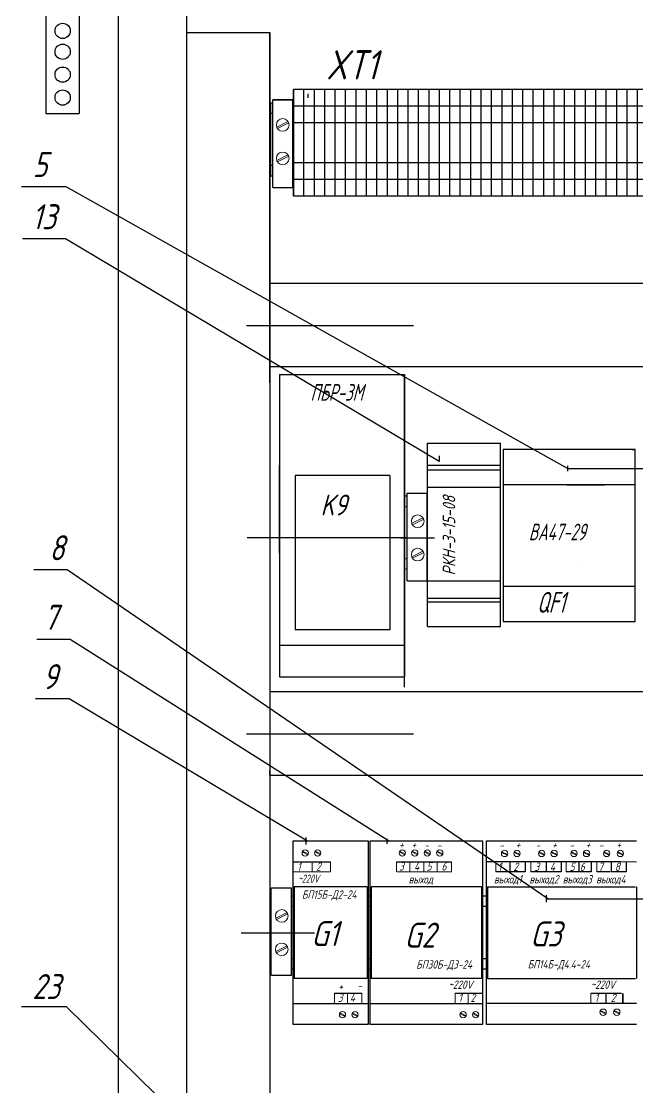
# Model space of a CAD drawing. Header units: millimetres. Extents: x 935 to 2239, y 268 to 862.
# Drawn here: x 1077.4 to 1151.3, y 669.9 to 797.8 of the extents above; entities that cross this region are included whole.
import ezdxf

# ---------------------------------------------------------------- set-up
doc = ezdxf.new("R2010")
doc.units = ezdxf.units.MM
doc.layers.add('ссылки', color=7, linetype='Continuous')
doc.styles.add('GOST тип А', font='GOST_A.TTF', dxfattribs={"oblique": 15})
doc.styles.get("Standard").update_dxf_attribs({"font": 'GOST_A.TTF', "width": 0.8, "oblique": 15, "height": 3})
doc.styles.add('ЕСКД', font='GOST_A.TTF', dxfattribs={"oblique": 15, "height": 2.5})

msp = doc.modelspace()

# ---------------------------------------------------------------- linework, layer by layer
at = {"color": 7, "lineweight": 30}
for p, q in [((1089.0851, 567.8457), (1089.0851, 817.8457)), ((1097.2101, 808.0957), (1097.2101, 577.5957)), ((1097.2101, 796.4888), (1107.2101, 796.4888)), ((1107.2101, 796.4888), (1107.2101, 599.3399)), ((1110.0575, 776.9106), (1110.0575, 789.6606)), ((1110.0575, 789.6606), (1110.0575, 776.9106)), ((1110.0575, 776.9106), (1110.0575, 789.6606)), ((1110.0575, 776.9106), (1110.0575, 789.6606)), ((1153.8075, 789.6606), (1110.0575, 789.6606)), ((1110.0575, 789.6606), (1110.0575, 776.9106)), ((1110.0575, 776.9106), (1110.0575, 789.6606)), ((1110.0575, 776.9106), (1110.0575, 789.6606)), ((1110.0575, 776.9106), (1110.0575, 789.6606)), ((1111.3075, 776.9106), (1111.3075, 789.6606)), ((1111.3075, 776.9106), (1111.3075, 789.6606)), ((1112.5575, 776.9106), (1112.5575, 789.6606)), ((1112.5575, 776.9106), (1112.5575, 789.6606)), ((1113.8075, 776.9106), (1113.8075, 789.6606)), ((1113.8075, 776.9106), (1113.8075, 789.6606)), ((1115.0575, 776.9106), (1115.0575, 789.6606)), ((1115.0575, 776.9106), (1115.0575, 789.6606)), ((1116.3075, 776.9106), (1116.3075, 789.6606)), ((1116.3075, 776.9106), (1116.3075, 789.6606)), ((1117.5575, 776.9106), (1117.5575, 789.6606)), ((1117.5575, 776.9106), (1117.5575, 789.6606)), ((1118.8075, 776.9106), (1118.8075, 789.6606)), ((1118.8075, 776.9106), (1118.8075, 789.6606)), ((1120.0575, 776.9106), (1120.0575, 789.6606)), ((1120.0575, 776.9106), (1120.0575, 789.6606)), ((1121.3075, 776.9106), (1121.3075, 789.6606)), ((1121.3075, 776.9106), (1121.3075, 789.6606)), ((1122.5575, 776.9106), (1122.5575, 789.6606)), ((1123.8075, 776.9106), (1123.8075, 789.6606)), ((1123.8075, 776.9106), (1123.8075, 789.6606)), ((1123.8075, 776.9106), (1123.8075, 789.6606)), ((1125.0575, 776.9106), (1125.0575, 789.6606)), ((1125.0575, 776.9106), (1125.0575, 789.6606)), ((1126.3075, 776.9106), (1126.3075, 789.6606)), ((1127.5575, 776.9106), (1127.5575, 789.6606)), ((1127.5575, 776.9106), (1127.5575, 789.6606)), ((1127.5575, 776.9106), (1127.5575, 789.6606)), ((1128.8075, 776.9106), (1128.8075, 789.6606)), ((1128.8075, 776.9106), (1128.8075, 789.6606)), ((1130.0575, 776.9106), (1130.0575, 789.6606)), ((1130.0575, 776.9106), (1130.0575, 789.6606)), ((1131.3075, 776.9106), (1131.3075, 789.6606)), ((1131.3075, 776.9106), (1131.3075, 789.6606)), ((1132.5575, 776.9106), (1132.5575, 789.6606)), ((1133.8075, 776.9106), (1133.8075, 789.6606)), ((1133.8075, 776.9106), (1133.8075, 789.6606)), ((1133.8075, 776.9106), (1133.8075, 789.6606)), ((1135.0575, 776.9106), (1135.0575, 789.6606)), ((1135.0575, 776.9106), (1135.0575, 789.6606)), ((1136.3075, 776.9106), (1136.3075, 789.6606)), ((1137.5575, 776.9106), (1137.5575, 789.6606)), ((1137.5575, 776.9106), (1137.5575, 789.6606)), ((1137.5575, 776.9106), (1137.5575, 789.6606)), ((1138.8075, 776.9106), (1138.8075, 789.6606)), ((1138.8075, 776.9106), (1138.8075, 789.6606)), ((1140.0575, 776.9106), (1140.0575, 789.6606)), ((1140.0575, 776.9106), (1140.0575, 789.6606)), ((1141.3075, 776.9106), (1141.3075, 789.6606)), ((1141.3075, 776.9106), (1141.3075, 789.6606)), ((1142.5575, 776.9106), (1142.5575, 789.6606)), ((1143.8075, 776.9106), (1143.8075, 789.6606)), ((1143.8075, 776.9106), (1143.8075, 789.6606)), ((1143.8075, 776.9106), (1143.8075, 789.6606)), ((1145.0575, 776.9106), (1145.0575, 789.6606)), ((1145.0575, 776.9106), (1145.0575, 789.6606)), ((1146.3075, 776.9106), (1146.3075, 789.6606)), ((1147.5575, 776.9106), (1147.5575, 789.6606)), ((1147.5575, 776.9106), (1147.5575, 789.6606)), ((1148.8075, 776.9106), (1148.8075, 789.6606)), ((1148.8075, 776.9106), (1148.8075, 789.6606)), ((1148.8075, 776.9106), (1148.8075, 789.6606)), ((1150.0575, 776.9106), (1150.0575, 789.6606)), ((1150.0575, 776.9106), (1150.0575, 789.6606)), ((1151.3075, 776.9106), (1151.3075, 789.6606)), ((1107.5575, 788.0356), (1107.2771, 788.0356)), ((1107.2771, 788.0356), (1107.2771, 779.2856)), ((1107.5575, 777.9106), (1107.5575, 788.4106)), ((1107.5575, 788.4106), (1109.9575, 788.4106)), ((1109.9575, 777.9106), (1109.9575, 788.4106)), ((1110.0575, 776.9106), (1110.0575, 788.4106)), ((1110.0575, 788.4106), (1110.0575, 776.9106)), ((1110.0575, 776.9106), (1110.0575, 788.4106)), ((1110.0575, 776.9106), (1110.0575, 788.4106)), ((1110.0575, 776.9106), (1110.0575, 788.4106)), ((1110.0575, 788.4106), (1110.0575, 776.9106)), ((1110.0575, 776.9106), (1110.0575, 788.4106)), ((1107.5575, 786.7856), (1107.2771, 786.7856)), ((1153.8075, 787.6606), (1110.0575, 787.6606)), ((1153.8075, 785.6606), (1110.0575, 785.6606)), ((1107.5575, 780.5356), (1107.2771, 780.5356)), ((1110.0575, 780.9106), (1153.8075, 780.9106)), ((1107.5575, 779.2856), (1107.2771, 779.2856)), ((1107.5575, 777.9106), (1109.9575, 777.9106)), ((1110.0575, 778.9106), (1153.8075, 778.9106)), ((1110.0575, 776.9106), (1153.8075, 776.9106)), ((1107.2101, 766.4275), (1233.4601, 766.4275)), ((1107.2101, 756.4275), (1233.4601, 756.4275)), ((1108.3919, 755.4905), (1108.3919, 719.2079)), ((1108.3919, 755.4905), (1123.3764, 755.4905)), ((1123.3764, 755.4905), (1123.3764, 719.2079)), ((1126.1335, 725.2602), (1126.1335, 747.2483)), ((1126.1335, 747.2483), (1134.8946, 747.2483)), ((1134.8946, 725.2602), (1134.8946, 747.2483)), ((1135.1835, 746.4899), (1135.1835, 725.8396)), ((1151.028, 746.4899), (1135.1835, 746.4899)), ((1150.7109, 746.4899), (1151.028, 746.4899)), ((1151.028, 725.8396), (1151.028, 746.4899)), ((1108.3866, 734.0586), (1108.3866, 744.5586)), ((1110.2452, 743.3719), (1110.2452, 724.8422)), ((1121.5852, 743.3719), (1110.2452, 743.3719)), ((1121.5852, 743.3719), (1121.5852, 724.8422)), ((1123.7052, 740.8685), (1123.4844, 740.8685)), ((1123.692, 740.8685), (1123.5779, 740.8685)), ((1123.692, 730.7435), (1123.692, 741.2435)), ((1123.692, 741.2435), (1126.092, 741.2435)), ((1126.092, 730.7435), (1126.092, 741.2435)), ((1123.7052, 739.6185), (1123.5056, 739.6185)), ((1123.692, 739.6185), (1123.5779, 739.6185)), ((1123.7052, 733.3685), (1123.5149, 733.3685)), ((1123.692, 733.3685), (1123.5779, 733.3685)), ((1123.7052, 732.1185), (1123.5149, 732.1185)), ((1123.692, 732.1185), (1123.5779, 732.1185)), ((1123.692, 730.7435), (1126.092, 730.7435)), ((1135.1835, 725.8396), (1151.028, 725.8396)), ((1121.5852, 724.8422), (1110.2452, 724.8422)), ((1126.1335, 725.2602), (1134.8946, 725.2602)), ((1108.3919, 723.0092), (1123.3764, 723.0092)), ((1108.3919, 719.2079), (1123.3764, 719.2079)), ((1107.2101, 717.4341), (1233.4601, 717.4341)), ((1107.2101, 707.4341), (1233.4601, 707.4341)), ((1110.0025, 699.5202), (1119.0025, 699.5202)), ((1110.0025, 677.5202), (1110.0025, 699.5202)), ((1119.0025, 699.5202), (1119.0025, 677.5202)), ((1119.2271, 677.5202), (1119.2271, 699.5202)), ((1119.2271, 699.5202), (1132.7271, 699.5202)), ((1119.2271, 677.5202), (1119.2271, 699.5202)), ((1132.7271, 699.5202), (1132.7271, 677.5202)), ((1133.1992, 677.5202), (1133.1992, 699.5202)), ((1133.1992, 677.5202), (1133.1992, 699.5202)), ((1133.1992, 699.5202), (1151.1992, 699.5202)), ((1109.8209, 693.8637), (1107.3602, 693.8637)), ((1107.3602, 683.3637), (1107.3602, 693.8637)), ((1109.8209, 683.3637), (1109.8209, 693.8637)), ((1109.9203, 692.8952), (1109.829, 692.8952)), ((1109.9203, 692.8952), (1109.9203, 692.8952)), ((1119.2271, 692.8952), (1119.0025, 692.8952)), ((1133.1992, 692.8952), (1132.7271, 692.8952)), ((1109.9203, 691.6452), (1109.829, 691.6452)), ((1109.9188, 691.6452), (1109.9203, 691.6452)), ((1119.2271, 691.6452), (1119.1182, 691.6452)), ((1133.1992, 691.6452), (1132.7271, 691.6452)), ((1109.9203, 685.3952), (1109.8242, 685.3952)), ((1119.2271, 685.3952), (1119.1182, 685.3952)), ((1133.1992, 685.3952), (1132.7271, 685.3952)), ((1109.8209, 683.3637), (1107.4209, 683.3637)), ((1109.9203, 684.1452), (1109.8209, 684.1452)), ((1119.2271, 684.1452), (1119.1182, 684.1452)), ((1133.1992, 684.1452), (1132.7271, 684.1452)), ((1119.0025, 677.5202), (1110.0025, 677.5202)), ((1132.7271, 677.5202), (1119.2271, 677.5202)), ((1151.1992, 677.5202), (1133.1992, 677.5202))]:
    msp.add_line(p, q, dxfattribs=at)
at = {"color": 7}
for p, q in [((1080.3682, 801.303), (1080.3682, 786.7849)), ((1084.3682, 801.303), (1084.3682, 786.7849)), ((1107.2101, 754.4671), (1107.2101, 796.4888)), ((1110.0575, 789.6606), (1110.0575, 789.6606)), ((1125.0469, 789.6606), (1125.0469, 789.6606)), ((1135.0469, 789.6606), (1135.0469, 789.6606)), ((1145.0469, 789.6606), (1145.0469, 789.6606)), ((1150.0469, 789.6606), (1150.0469, 789.6606)), ((1109.9575, 788.4106), (1107.5575, 788.4106)), ((1111.7857, 789.1614), (1111.7857, 788.6614)), ((1080.3682, 786.7849), (1084.3682, 786.7849)), ((1082.7988, 778.0072), (1077.4148, 778.0072)), ((1142.9092, 744.219), (1082.7988, 778.0072)), ((1122.5575, 776.9106), (1122.5575, 776.9106)), ((1126.3075, 776.9106), (1126.3075, 776.9106)), ((1132.5575, 776.9106), (1132.5575, 776.9106)), ((1136.3075, 776.9106), (1136.3075, 776.9106)), ((1142.5575, 776.9106), (1142.5575, 776.9106)), ((1146.3075, 776.9106), (1146.3075, 776.9106)), ((1147.5575, 776.9106), (1147.5575, 776.9106)), ((1151.3075, 776.9106), (1151.3075, 776.9106)), ((1082.6981, 771.7532), (1077.5596, 771.7532)), ((1127.5065, 745.06), (1082.6981, 771.7532)), ((1104.4242, 761.3649), (1124.4254, 761.3649)), ((1123.3764, 719.2079), (1123.3764, 755.4905)), ((1123.3298, 754.4671), (1123.3298, 717.9632)), ((1134.8946, 744.5455), (1126.1335, 744.5455)), ((1127.5065, 745.7037), (1127.5065, 745.06)), ((1142.9183, 744.5126), (1142.9183, 743.8689)), ((1134.8946, 743.9855), (1126.1335, 743.9855)), ((1134.8946, 735.833), (1134.8946, 743.5149)), ((1142.9092, 744.219), (1157.7513, 744.219)), ((1151.028, 742.2399), (1135.1835, 742.2399)), ((1142.8465, 742.2399), (1147.3465, 742.2399)), ((1134.8946, 741.9106), (1126.1335, 741.9106)), ((1123.692, 735.8656), (1104.4834, 735.8656)), ((1122.902, 735.8656), (1126.9747, 735.8656)), ((1126.1335, 725.2602), (1126.1335, 736.3036)), ((1144.4289, 733.0763), (1144.4289, 733.0763)), ((1082.922, 732.0454), (1078.9273, 732.0454)), ((1140.5352, 692.5951), (1082.922, 732.0454)), ((1134.8946, 730.6967), (1126.1335, 730.6967)), ((1135.1835, 730.0896), (1151.028, 730.0896)), ((1134.8946, 728.6217), (1126.1335, 728.6217)), ((1134.8946, 728.1511), (1126.1335, 728.1511)), ((1083.2718, 723.7009), (1079.2554, 723.7009)), ((1121.4506, 699.5311), (1083.2718, 723.7009)), ((1108.3919, 719.2079), (1108.3919, 719.2079)), ((1083.1472, 716.5865), (1079.1307, 716.5865)), ((1111.7356, 699.4882), (1083.1472, 716.5865)), ((1104.4242, 712.3715), (1124.4254, 712.3715)), ((1107.2101, 707.9632), (1107.2101, 670.4487)), ((1107.2101, 707.4341), (1107.2101, 707.9632)), ((1107.2101, 707.4341), (1107.2101, 707.9632)), ((1111.5428, 699.946), (1111.5428, 699.1095)), ((1121.2578, 699.7892), (1121.2578, 699.1876)), ((1110.0025, 697.0202), (1114.5025, 697.0202)), ((1110.0025, 697.0202), (1114.5025, 697.0202)), ((1122.4047, 697.0202), (1128.9912, 697.0202)), ((1122.4047, 697.0202), (1128.9912, 697.0202)), ((1122.4047, 697.0202), (1128.9912, 697.0202)), ((1122.4047, 697.0202), (1128.9912, 697.0202)), ((1149.2895, 697.0202), (1133.1992, 697.0202)), ((1135.6574, 697.0202), (1133.1992, 697.0202)), ((1135.9958, 697.0202), (1135.9958, 695.8044)), ((1137.8376, 697.0202), (1137.8376, 695.8044)), ((1140.3624, 697.0202), (1140.3624, 695.8044)), ((1142.141, 697.0202), (1142.141, 695.8044)), ((1144.2607, 697.0202), (1144.2607, 695.8044)), ((1145.7361, 697.0202), (1145.7361, 695.8044)), ((1148.1528, 697.0202), (1148.1528, 695.8044)), ((1149.9315, 697.0202), (1149.9315, 695.8044)), ((1135.9958, 695.8044), (1134.3155, 695.8044)), ((1137.8376, 695.8044), (1135.9958, 695.8044)), ((1140.3624, 695.8044), (1138.5206, 695.8044)), ((1142.141, 695.8044), (1140.3624, 695.8044)), ((1144.5775, 695.8044), (1142.7356, 695.8044)), ((1145.7361, 695.8044), (1144.5775, 695.8044)), ((1148.0109, 695.8044), (1146.4191, 695.8044)), ((1149.9315, 695.8044), (1148.1528, 695.8044)), ((1109.8209, 693.8637), (1107.3602, 693.8637)), ((1109.7676, 693.8637), (1107.3602, 693.8637)), ((1118.8775, 694.0202), (1110.1275, 694.0202)), ((1110.1275, 694.0202), (1110.1275, 683.0202)), ((1118.8775, 694.0202), (1118.8775, 683.0202)), ((1119.3521, 683.0202), (1119.3521, 694.0202)), ((1119.3521, 694.0202), (1119.3521, 683.0202)), ((1132.6021, 694.0202), (1119.3521, 694.0202)), ((1132.6021, 694.0202), (1132.6021, 683.0202)), ((1133.3242, 694.0202), (1133.3242, 683.0202)), ((1133.3242, 683.0202), (1133.3242, 694.0202)), ((1133.3242, 694.0202), (1151.0742, 694.0202)), ((1151.2161, 683.0202), (1151.2161, 694.0202)), ((1140.3425, 692.5951), (1158.2276, 692.5796)), ((1140.3669, 693.026), (1140.3669, 692.1895)), ((1103.7611, 688.4858), (1112.5737, 688.4858)), ((1118.8775, 683.0202), (1110.1275, 683.0202)), ((1132.6021, 683.0202), (1119.3521, 683.0202)), ((1133.3242, 683.0202), (1151.0742, 683.0202)), ((1114.9499, 681.2494), (1118.2659, 681.2494)), ((1115.7239, 681.2494), (1118.2659, 681.2494)), ((1115.7239, 681.2494), (1118.2659, 681.2494)), ((1115.7239, 681.2494), (1118.2659, 681.2494)), ((1129.4197, 681.2494), (1132.7358, 681.2494)), ((1130.1937, 681.2494), (1132.7358, 681.2494)), ((1130.1937, 681.2494), (1132.7358, 681.2494)), ((1130.1937, 681.2494), (1132.7358, 681.2494)), ((1147.5581, 681.236), (1145.7163, 681.236)), ((1149.3999, 681.236), (1147.5581, 681.236)), ((1147.5581, 680.0202), (1147.5581, 681.236)), ((1149.5419, 681.236), (1149.5419, 680.0202)), ((1149.5419, 680.0202), (1149.5419, 681.236)), ((1082.8292, 679.6443), (1077.4503, 679.6443)), ((1111.1271, 651.9049), (1082.8292, 679.6443)), ((1110.0025, 680.0202), (1119.0025, 680.0202)), ((1119.2271, 680.0202), (1132.7271, 680.0202)), ((1147.5581, 680.0202), (1133.1992, 680.0202)), ((1151.1992, 680.0202), (1147.5581, 680.0202))]:
    msp.add_line(p, q, dxfattribs=at)
at = {"color": 7, "linetype": 'Continuous', "lineweight": 0}
for p, q in [((1108.0386, 785.1675), (1109.3845, 785.8382)), ((1108.1305, 784.9831), (1109.4764, 785.6537)), ((1108.0386, 781.1675), (1109.3845, 781.8382)), ((1108.1305, 780.9831), (1109.4764, 781.6537)), ((1124.2327, 737.626), (1125.5786, 738.2966)), ((1124.2327, 737.626), (1125.5786, 738.2966)), ((1124.3246, 737.4415), (1125.6705, 738.1122)), ((1124.3246, 737.4415), (1125.6705, 738.1122)), ((1124.2327, 733.626), (1125.5786, 734.2966)), ((1124.3246, 733.4415), (1125.6705, 734.1122)), ((1111.7727, 697.8681), (1111.0997, 698.2034)), ((1111.7727, 697.8681), (1111.0997, 698.2034)), ((1111.8187, 697.9603), (1111.1457, 698.2956)), ((1111.8187, 697.9603), (1111.1457, 698.2956)), ((1113.2727, 697.8681), (1112.5997, 698.2034)), ((1113.2727, 697.8681), (1112.5997, 698.2034)), ((1113.3187, 697.9603), (1112.6457, 698.2956)), ((1113.3187, 697.9603), (1112.6457, 698.2956)), ((1123.4098, 697.8681), (1122.7369, 698.2034)), ((1123.4098, 697.8681), (1122.7369, 698.2034)), ((1123.4558, 697.9603), (1122.7828, 698.2956)), ((1123.4558, 697.9603), (1122.7828, 698.2956)), ((1124.9098, 697.8681), (1124.2369, 698.2034)), ((1124.9098, 697.8681), (1124.2369, 698.2034)), ((1124.9558, 697.9603), (1124.2828, 698.2956)), ((1124.9558, 697.9603), (1124.2828, 698.2956)), ((1126.4098, 697.8681), (1125.7369, 698.2034)), ((1126.4098, 697.8681), (1125.7369, 698.2034)), ((1126.4558, 697.9603), (1125.7828, 698.2956)), ((1126.4558, 697.9603), (1125.7828, 698.2956)), ((1127.9098, 697.8681), (1127.2369, 698.2034)), ((1127.9098, 697.8681), (1127.2369, 698.2034)), ((1127.9558, 697.9603), (1127.2828, 698.2956)), ((1127.9558, 697.9603), (1127.2828, 698.2956)), ((1135.6766, 697.8105), (1135.0036, 698.1458)), ((1135.6766, 697.8105), (1135.0036, 698.1458)), ((1135.7225, 697.9027), (1135.0496, 698.238)), ((1135.7225, 697.9027), (1135.0496, 698.238)), ((1137.1766, 697.8105), (1136.5036, 698.1458)), ((1137.1766, 697.8105), (1136.5036, 698.1458)), ((1137.2225, 697.9027), (1136.5496, 698.238)), ((1137.2225, 697.9027), (1136.5496, 698.238)), ((1140.1218, 697.8105), (1139.4488, 698.1458)), ((1140.1218, 697.8105), (1139.4488, 698.1458)), ((1140.1677, 697.9027), (1139.4947, 698.238)), ((1140.1677, 697.9027), (1139.4947, 698.238)), ((1141.6218, 697.8105), (1140.9488, 698.1458)), ((1141.6218, 697.8105), (1140.9488, 698.1458)), ((1141.6677, 697.9027), (1140.9947, 698.238)), ((1141.6677, 697.9027), (1140.9947, 698.238)), ((1144.0057, 697.8105), (1143.3328, 698.1458)), ((1144.0057, 697.8105), (1143.3328, 698.1458)), ((1144.0517, 697.9027), (1143.3787, 698.238)), ((1144.0517, 697.9027), (1143.3787, 698.238)), ((1145.5057, 697.8105), (1144.8328, 698.1458)), ((1145.5057, 697.8105), (1144.8328, 698.1458)), ((1145.5517, 697.9027), (1144.8787, 698.238)), ((1145.5517, 697.9027), (1144.8787, 698.238)), ((1147.9198, 697.8105), (1147.2468, 698.1458)), ((1147.9198, 697.8105), (1147.2468, 698.1458)), ((1147.9658, 697.9027), (1147.2928, 698.238)), ((1147.9658, 697.9027), (1147.2928, 698.238)), ((1149.5617, 697.8105), (1148.8888, 698.1458)), ((1149.5617, 697.8105), (1148.8888, 698.1458)), ((1149.6077, 697.9027), (1148.9347, 698.238)), ((1149.6077, 697.9027), (1148.9347, 698.238)), ((1112.3051, 697.0202), (1112.3051, 695.8044)), ((1114.5025, 697.0202), (1114.5025, 695.8044)), ((1122.4047, 697.0202), (1122.4047, 695.8044)), ((1123.9907, 697.0202), (1123.9907, 695.8044)), ((1125.6979, 697.0202), (1125.6979, 695.8044)), ((1127.2839, 697.0202), (1127.2839, 695.8044)), ((1128.9912, 697.0202), (1128.9912, 695.8044)), ((1133.1992, 697.0202), (1151.1992, 697.0202)), ((1134.3155, 697.0202), (1134.3155, 695.8044)), ((1134.3155, 695.8044), (1134.3155, 697.0202)), ((1135.9958, 695.8044), (1135.9958, 697.0202)), ((1135.9958, 697.0202), (1137.8376, 697.0202)), ((1138.5206, 695.8044), (1138.5206, 697.0202)), ((1138.5206, 697.0202), (1140.3624, 697.0202)), ((1140.3624, 695.8044), (1140.3624, 697.0202)), ((1140.3624, 697.0202), (1142.141, 697.0202)), ((1142.7356, 695.8044), (1142.7356, 697.0202)), ((1142.7356, 697.0202), (1144.5775, 697.0202)), ((1144.5775, 697.0202), (1145.7361, 697.0202)), ((1146.1691, 697.0202), (1148.0109, 697.0202)), ((1146.4191, 695.8044), (1146.4191, 697.0202)), ((1148.1528, 695.8044), (1148.1528, 697.0202)), ((1148.1528, 697.0202), (1149.9315, 697.0202)), ((1114.5025, 695.8044), (1110.0025, 695.8044)), ((1125.6979, 695.8044), (1122.4247, 695.8044)), ((1128.9912, 695.8044), (1125.7179, 695.8044)), ((1107.9307, 690.2788), (1109.2766, 690.9494)), ((1108.0226, 690.0944), (1109.3685, 690.765)), ((1107.9307, 686.2788), (1109.2766, 686.9494)), ((1108.0226, 686.0944), (1109.3685, 686.765)), ((1114.9499, 681.2494), (1114.9499, 680.0336)), ((1116.5318, 681.2494), (1116.5318, 680.0336)), ((1118.2659, 681.2494), (1118.2659, 680.0336)), ((1129.4197, 681.2494), (1129.4197, 680.0336)), ((1131.0016, 681.2494), (1131.0016, 680.0336)), ((1132.7358, 681.2494), (1132.7358, 680.0336)), ((1145.7163, 681.236), (1145.7163, 680.0202)), ((1147.5581, 681.236), (1147.5581, 680.0202)), ((1118.2659, 680.0336), (1114.9499, 680.0336)), ((1132.7358, 680.0336), (1129.4197, 680.0336)), ((1145.7163, 680.0202), (1147.5581, 680.0202)), ((1147.5581, 680.0202), (1149.3999, 680.0202)), ((1116.242, 678.4669), (1115.569, 678.8022)), ((1116.242, 678.4669), (1115.569, 678.8022)), ((1116.2879, 678.5591), (1115.615, 678.8944)), ((1116.2879, 678.5591), (1115.615, 678.8944)), ((1117.742, 678.4669), (1117.069, 678.8022)), ((1117.742, 678.4669), (1117.069, 678.8022)), ((1117.7879, 678.5591), (1117.115, 678.8944)), ((1117.7879, 678.5591), (1117.115, 678.8944)), ((1130.7118, 678.4669), (1130.0388, 678.8022)), ((1130.7118, 678.4669), (1130.0388, 678.8022)), ((1130.7578, 678.5591), (1130.0848, 678.8944)), ((1130.7578, 678.5591), (1130.0848, 678.8944)), ((1132.2118, 678.4669), (1131.5388, 678.8022)), ((1132.2118, 678.4669), (1131.5388, 678.8022)), ((1132.2578, 678.5591), (1131.5848, 678.8944)), ((1132.2578, 678.5591), (1131.5848, 678.8944)), ((1147.4932, 678.7634), (1146.8203, 679.0987)), ((1147.4932, 678.7634), (1146.8203, 679.0987)), ((1147.5392, 678.8557), (1146.8662, 679.191)), ((1147.5392, 678.8557), (1146.8662, 679.191)), ((1149.1351, 678.7634), (1148.4622, 679.0987)), ((1149.1351, 678.7634), (1148.4622, 679.0987)), ((1149.1811, 678.8557), (1148.5081, 679.191)), ((1149.1811, 678.8557), (1148.5081, 679.191))]:
    msp.add_line(p, q, dxfattribs=at)
at = {"color": 7}
for centre in [(1082.3682, 796.7002), (1082.3682, 794.2002), (1082.3682, 791.4502), (1082.3682, 788.7002)]:
    msp.add_circle(centre, 0.9154, dxfattribs=at)
at = {"color": 7, "linetype": 'Continuous', "lineweight": 0}
for centre, radius in [((1108.7575, 785.4106), 0.7589), ((1108.7575, 781.4106), 0.7589), ((1124.9516, 737.8691), 0.7589), ((1124.9516, 737.8691), 0.7589), ((1124.9516, 733.8691), 0.7589), ((1124.9516, 733.8691), 0.7589), ((1111.4592, 698.0818), 0.3795), ((1111.4592, 698.0818), 0.3795), ((1112.9592, 698.0818), 0.3795), ((1112.9592, 698.0818), 0.3795), ((1123.0963, 698.0818), 0.3795), ((1123.0963, 698.0818), 0.3795), ((1124.5963, 698.0818), 0.3795), ((1124.5963, 698.0818), 0.3795), ((1126.0963, 698.0818), 0.3795), ((1126.0963, 698.0818), 0.3795), ((1127.5963, 698.0818), 0.3795), ((1127.5963, 698.0818), 0.3795), ((1135.3631, 698.0243), 0.3795), ((1135.3631, 698.0243), 0.3795), ((1136.8631, 698.0243), 0.3795), ((1136.8631, 698.0243), 0.3795), ((1139.8083, 698.0243), 0.3795), ((1139.8083, 698.0243), 0.3795), ((1141.3083, 698.0243), 0.3795), ((1141.3083, 698.0243), 0.3795), ((1143.6922, 698.0243), 0.3795), ((1143.6922, 698.0243), 0.3795), ((1145.1922, 698.0243), 0.3795), ((1145.1922, 698.0243), 0.3795), ((1147.6063, 698.0243), 0.3795), ((1147.6063, 698.0243), 0.3795), ((1149.2482, 698.0243), 0.3795), ((1149.2482, 698.0243), 0.3795), ((1108.6496, 690.5219), 0.7589), ((1108.6496, 686.5219), 0.7589), ((1147.1797, 678.9772), 0.3795), ((1147.1797, 678.9772), 0.3795), ((1148.8216, 678.9772), 0.3795), ((1148.8216, 678.9772), 0.3795), ((1115.9285, 678.6807), 0.3795), ((1115.9285, 678.6807), 0.3795), ((1117.4285, 678.6807), 0.3795), ((1117.4285, 678.6807), 0.3795), ((1130.3983, 678.6807), 0.3795), ((1130.3983, 678.6807), 0.3795), ((1131.8983, 678.6807), 0.3795), ((1131.8983, 678.6807), 0.3795)]:
    msp.add_circle(centre, radius, dxfattribs=at)

# ---------------------------------------------------------------- texts
at = {"color": 7, "oblique": 15}
for s, height, style, p in [('XT1', 3.5, 'GOST тип А', (1113.971, 790.8789)), ('K9', 2.5, 'ЕСКД', (1113.2946, 738.5787))]:
    msp.add_text(s, height=height, dxfattribs=dict(at, style=style)).set_placement(p)
at = {"color": 7, "oblique": 15, "width": 0.8}
for s, p in [('ПБР-3М', (1112.0844, 752.3325)), ('ВA47-29', (1138.2582, 735.5896))]:
    msp.add_text(s, height=2, dxfattribs=at).set_placement(p)
at = {"color": 7, "lineweight": 0, "style": 'GOST тип А', "oblique": 15}
msp.add_text('РКН-3-15-08', height=1.5, rotation=90, dxfattribs=at).set_placement((1129.4526, 731.3748))
at = {"color": 7, "style": 'GOST тип А', "oblique": 15, "width": 0.8}
msp.add_text('QF1', height=2.5, dxfattribs=at).set_placement((1139.2421, 726.8985))
at = {"color": 7, "linetype": 'Continuous', "lineweight": 0, "style": 'GOST тип А', "oblique": 15}
for s, p in [('+', (1122.7023, 698.596)), ('+', (1124.2023, 698.596)), ('-', (1125.7175, 698.5239)), ('-', (1127.2175, 698.5239)), ('-', (1134.7034, 698.5239)), ('+', (1136.6882, 698.596)), ('-', (1139.07, 698.5239)), ('+', (1141.0548, 698.596)), ('-', (1143.1136, 698.5239)), ('+', (1145.0985, 698.596)), ('-', (1146.6375, 698.5239)), ('+', (1148.7642, 698.596)), ('3', (1122.7201, 695.9728)), ('4', (1124.5115, 695.9728)), ('5', (1126.0134, 695.9728)), ('6', (1127.8047, 695.9728)), ('1', (1134.5876, 695.9305)), ('2', (1136.4294, 695.9305)), ('3', (1138.9542, 695.9305)), ('4', (1140.7961, 695.9305)), ('5', (1143.1693, 695.9305)), ('6', (1144.3866, 695.9305)), ('7', (1146.6027, 695.9305)), ('8', (1148.5865, 695.9305)), ('выход', (1123.8517, 694.4305)), ('выход1', (1134.0876, 694.4305)), ('выход2', (1138.3376, 694.4305)), ('выход3', (1142.3376, 694.4305)), ('выход4', (1146.3376, 694.4305)), ('БП30Б-Д3-24', (1124.7659, 684.2067)), ('БП14Б-Д4.4-24', (1138.1324, 684.2267)), ('~220V', (1128.6097, 681.7825)), ('~220V', (1145.6823, 681.7825)), ('3', (1115.3654, 680.2191)), ('4', (1116.8131, 680.2191)), ('1', (1129.8352, 680.2191)), ('2', (1131.2829, 680.2191)), ('1', (1146.179, 680.2057)), ('2', (1148.105, 680.2057))]:
    msp.add_text(s, height=1, dxfattribs=at).set_placement(p)
at = {"color": 7, "linetype": 'Continuous', "lineweight": 0, "oblique": 15}
for s, p in [('1', (1110.5076, 695.9331)), ('2', (1112.7758, 695.9638)), ('БП15Б-Д2-24', (1111.0531, 692.5959))]:
    msp.add_text(s, height=1, dxfattribs=at).set_placement(p)
at = {"color": 7, "linetype": 'Continuous', "lineweight": 0, "oblique": 15, "width": 0.8}
msp.add_text('~220V', height=1, dxfattribs=at).set_placement((1110.5667, 694.5028))
at = {"color": 7, "lineweight": 0, "oblique": 15}
msp.add_text('G1', height=3, dxfattribs=at).set_placement((1112.1756, 686.9138))
at = {"color": 7, "lineweight": 0, "style": 'GOST тип А', "oblique": 15}
for s, p in [('G2', (1123.3378, 686.7251)), ('G3', (1138.4246, 686.8667))]:
    msp.add_text(s, height=3, dxfattribs=at).set_placement(p)
at = {"color": 7, "linetype": 'Continuous', "lineweight": 0, "oblique": 15}
for s, p in [('+', (1116.1863, 682.379)), ('-', (1118.467, 682.4512))]:
    msp.add_text(s, height=1, rotation=180, dxfattribs=at).set_placement(p)
at = {"layer": 'ссылки', "color": 7, "oblique": 15}
for s, p in [('5', (1078.7769, 779.1565)), ('13', (1078.6762, 772.9025)), ('8', (1080.761, 733.1948)), ('7', (1080.0873, 724.8502)), ('9', (1079.9627, 717.7358)), ('23', (1078.7302, 680.556))]:
    msp.add_text(s, height=3, dxfattribs=at).set_placement(p)

doc.saveas('drawing.dxf')
